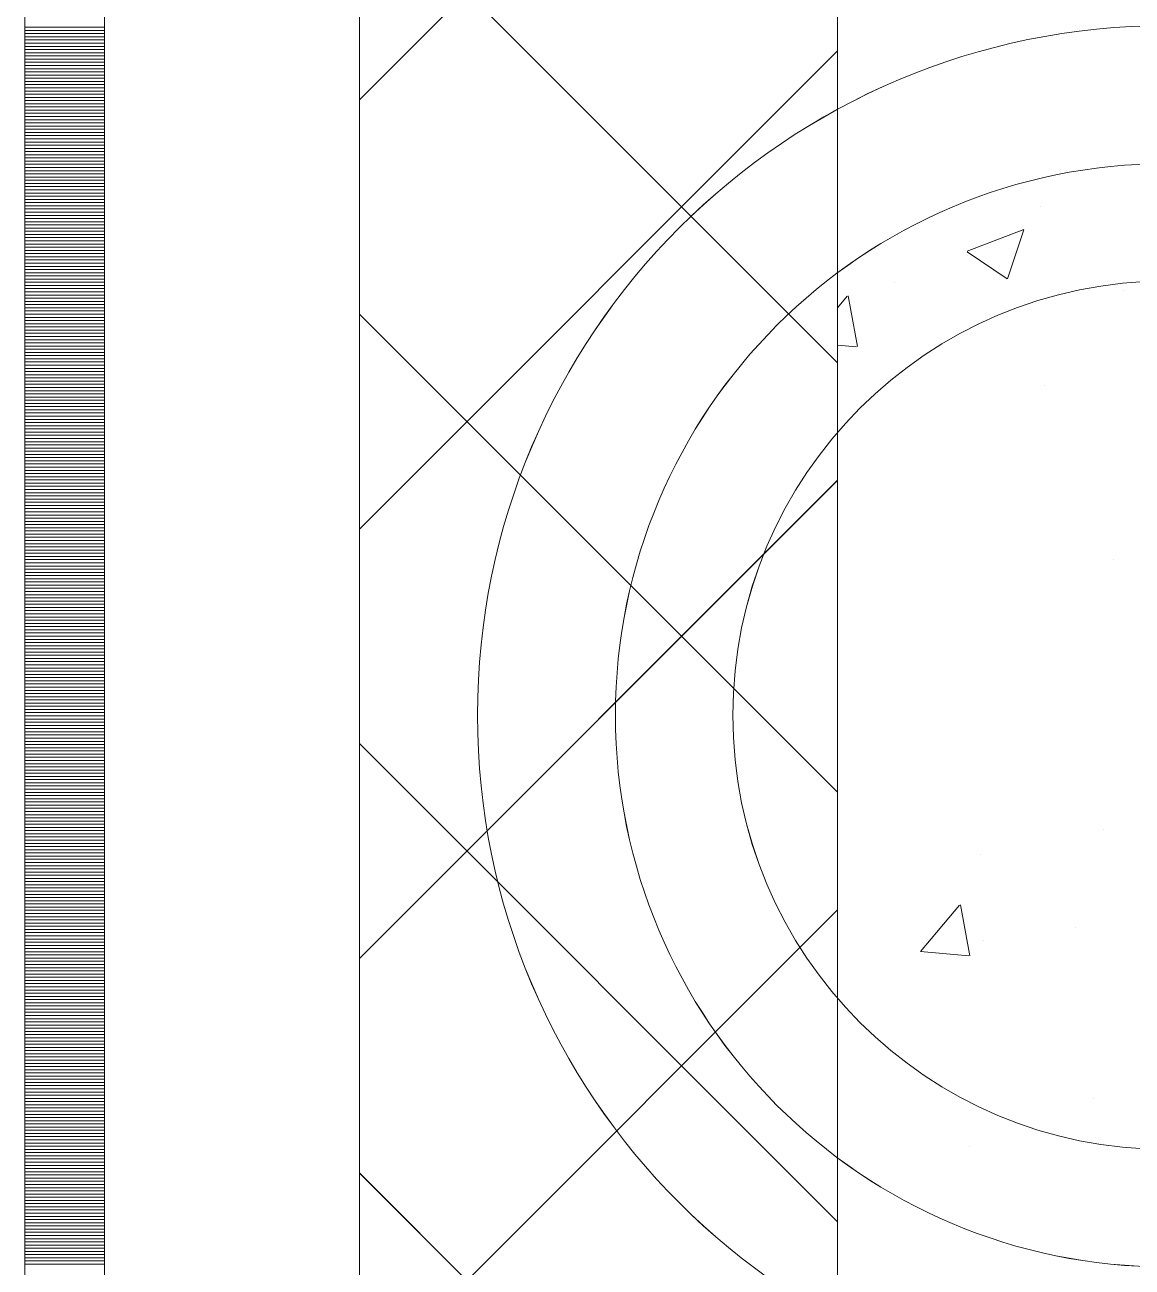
# Model space of a CAD drawing. Header units: millimetres. Extents: x 470010 to 1231400, y -134005 to 421770.
# Drawn here: x 672518.6 to 672866.1, y -18342.4 to -17952.7 of the extents above; entities that cross this region are included whole.
import ezdxf
from ezdxf.enums import TextEntityAlignment as Align

# ---------------------------------------------------------------- set-up
doc = ezdxf.new("R2010")
doc.units = ezdxf.units.MM
doc.linetypes.add('DASHED', pattern=[19.05, 12.7, -6.35])
doc.layers.get('Defpoints').update_dxf_attribs({"color": 140})
doc.layers.add('АР_Делит', color=120, linetype='Continuous', lineweight=0, plot=False)
for name, color, linetype, lineweight in [('АР_Стены ПЕНОблок', 52, 'Continuous', 20), ('АР_Тонкая', 254, 'Continuous', 5), ('АР_Утеплитель', 31, 'Continuous', 0), ('АР_Штриховка', 8, 'Continuous', 0)]:
    doc.layers.add(name, color=color, linetype=linetype, lineweight=lineweight)
doc.layers.add('РД_Оси_100', color=7, linetype='Continuous', lineweight=0, true_color=0x525252)
doc.styles.add('style1', font='ARIALN.TTF')

# ---------------------------------------------------------------- blocks, each defined once
blk = doc.blocks.new('СОШ_2200_АР_ОСИ_М100_28.05.24')
at = {"layer": 'АР_Делит', "color": 251, "linetype": 'DASHED', "true_color": 0x636466}
blk.add_lwpolyline([(-355, 13145), (-355, 100855), (37145, 100855), (37145, 129155), (72745, 129155), (72745, 135155), (114955, 135155), (114955, -355)], dxfattribs=at)
blk = doc.blocks.new('A$C9108343f')
at = {"layer": 'АР_Делит', "color": 18, "true_color": 0x000000}
for radius in [216.34, 173.04, 136.21]:
    blk.add_circle((7158.34, 82196.92), radius, dxfattribs=at)
at = {"layer": 'АР_Стены ПЕНОблок', "color": 18, "linetype": 'Continuous', "lineweight": 20, "true_color": 0x000000}
blk.add_line((7054.96, 97555), (7054.96, 21355), dxfattribs=at)
at = {"layer": 'АР_Тонкая', "color": 18, "linetype": 'Continuous', "lineweight": 5, "true_color": 0x000000}
for p, q in [((6799.96, 97555), (6799.96, 21355)), ((6824.96, 97555), (6824.96, 21355)), ((6824.96, 21355), (6824.96, 97555)), ((6904.96, 21355), (6904.96, 97555))]:
    blk.add_line(p, q, dxfattribs=at)
at = {"layer": 'АР_Утеплитель', "color": 18, "linetype": 'Continuous', "lineweight": 0, "true_color": 0x000000}
for p, q in [((6904.96, 97555), (6904.96, 21355)), ((7054.96, 21355), (7054.96, 97555))]:
    blk.add_line(p, q, dxfattribs=at)
at = {"layer": 'АР_Штриховка', "color": 18, "linetype": 'Continuous', "lineweight": 0, "true_color": 0x000000}
for p, q in [((6904.96, 82390.03), (7054.96, 82540.03)), ((7054.96, 82307.47), (6904.96, 82457.47)), ((6799.96, 82412.75), (6824.96, 82412.75)), ((6799.96, 82411.75), (6824.96, 82411.75)), ((6799.96, 82410.75), (6824.96, 82410.75)), ((6799.96, 82409.75), (6824.96, 82409.75)), ((6799.96, 82408.75), (6824.96, 82408.75)), ((6799.96, 82407.75), (6824.96, 82407.75)), ((6799.96, 82406.75), (6824.96, 82406.75)), ((6799.96, 82405.75), (6824.96, 82405.75)), ((6799.96, 82404.75), (6824.96, 82404.75)), ((6799.96, 82403.75), (6824.96, 82403.75)), ((6904.96, 82255.33), (7054.96, 82405.33)), ((6799.96, 82402.75), (6824.96, 82402.75)), ((6799.96, 82401.75), (6824.96, 82401.75)), ((6799.96, 82400.75), (6824.96, 82400.75)), ((6799.96, 82399.75), (6824.96, 82399.75)), ((6799.96, 82398.75), (6824.96, 82398.75)), ((6799.96, 82397.75), (6824.96, 82397.75)), ((6799.96, 82396.75), (6824.96, 82396.75)), ((6799.96, 82395.75), (6824.96, 82395.75)), ((6799.96, 82394.75), (6824.96, 82394.75)), ((6799.96, 82393.75), (6824.96, 82393.75)), ((6799.96, 82392.75), (6824.96, 82392.75)), ((6799.96, 82391.75), (6824.96, 82391.75)), ((6799.96, 82390.75), (6824.96, 82390.75)), ((6799.96, 82389.75), (6824.96, 82389.75)), ((6799.96, 82388.75), (6824.96, 82388.75)), ((6799.96, 82387.75), (6824.96, 82387.75)), ((7065.16, 82390.77), (7065.16, 82390.77)), ((6799.96, 82386.75), (6824.96, 82386.75)), ((6799.96, 82385.75), (6824.96, 82385.75)), ((6799.96, 82384.75), (6824.96, 82384.75)), ((6799.96, 82383.75), (6824.96, 82383.75)), ((6799.96, 82382.75), (6824.96, 82382.75)), ((6799.96, 82381.75), (6824.96, 82381.75)), ((6799.96, 82380.75), (6824.96, 82380.75)), ((6799.96, 82379.75), (6824.96, 82379.75)), ((6799.96, 82378.75), (6824.96, 82378.75)), ((6799.96, 82377.75), (6824.96, 82377.75)), ((6799.96, 82376.75), (6824.96, 82376.75)), ((6799.96, 82375.75), (6824.96, 82375.75)), ((6799.96, 82374.75), (6824.96, 82374.75)), ((6799.96, 82373.75), (6824.96, 82373.75)), ((6799.96, 82372.75), (6824.96, 82372.75)), ((6799.96, 82371.75), (6824.96, 82371.75)), ((6799.96, 82370.75), (6824.96, 82370.75)), ((6799.96, 82369.75), (6824.96, 82369.75)), ((6799.96, 82368.75), (6824.96, 82368.75)), ((6799.96, 82367.75), (6824.96, 82367.75)), ((6799.96, 82366.75), (6824.96, 82366.75)), ((6799.96, 82365.75), (6824.96, 82365.75)), ((6799.96, 82364.75), (6824.96, 82364.75)), ((6799.96, 82363.75), (6824.96, 82363.75)), ((6799.96, 82362.75), (6824.96, 82362.75)), ((6799.96, 82361.75), (6824.96, 82361.75)), ((6799.96, 82360.75), (6824.96, 82360.75)), ((6799.96, 82359.75), (6824.96, 82359.75)), ((6799.96, 82358.75), (6824.96, 82358.75)), ((6799.96, 82357.75), (6824.96, 82357.75)), ((6799.96, 82356.75), (6824.96, 82356.75)), ((7118.72, 82356.66), (7118.72, 82356.66)), ((6799.96, 82355.75), (6824.96, 82355.75)), ((6799.96, 82354.75), (6824.96, 82354.75)), ((6799.96, 82353.75), (6824.96, 82353.75)), ((6799.96, 82352.75), (6824.96, 82352.75)), ((6799.96, 82351.75), (6824.96, 82351.75)), ((6799.96, 82350.75), (6824.96, 82350.75)), ((6799.96, 82349.75), (6824.96, 82349.75)), ((6799.96, 82348.75), (6824.96, 82348.75)), ((7095.71, 82342.49), (7113.49, 82349.32)), ((7108.29, 82333.81), (7113.44, 82349.16)), ((6799.96, 82347.75), (6824.96, 82347.75)), ((6799.96, 82346.75), (6824.96, 82346.75)), ((6799.96, 82345.75), (6824.96, 82345.75)), ((6799.96, 82344.75), (6824.96, 82344.75)), ((6799.96, 82343.75), (6824.96, 82343.75)), ((6799.96, 82342.75), (6824.96, 82342.75)), ((6799.96, 82341.75), (6824.96, 82341.75)), ((6799.96, 82340.75), (6824.96, 82340.75)), ((7095.64, 82342.34), (7108.27, 82333.81)), ((6799.96, 82339.75), (6824.96, 82339.75)), ((6799.96, 82338.75), (6824.96, 82338.75)), ((6799.96, 82337.75), (6824.96, 82337.75)), ((6799.96, 82336.75), (6824.96, 82336.75)), ((6799.96, 82335.75), (6824.96, 82335.75)), ((6799.96, 82334.75), (6824.96, 82334.75)), ((6799.96, 82333.75), (6824.96, 82333.75)), ((6799.96, 82332.75), (6824.96, 82332.75)), ((6799.96, 82331.75), (6824.96, 82331.75)), ((6799.96, 82330.75), (6824.96, 82330.75)), ((6799.96, 82329.75), (6824.96, 82329.75)), ((7072.93, 82332.62), (7072.93, 82332.62)), ((7144.68, 82330.29), (7144.68, 82330.29)), ((6799.96, 82328.75), (6824.96, 82328.75)), ((6799.96, 82327.75), (6824.96, 82327.75)), ((6799.96, 82326.75), (6824.96, 82326.75)), ((6799.96, 82325.75), (6824.96, 82325.75)), ((7054.96, 82324.75), (7058.05, 82328.44)), ((7061.26, 82312.57), (7058.33, 82328.49)), ((6799.96, 82324.75), (6824.96, 82324.75)), ((6799.96, 82323.75), (6824.96, 82323.75)), ((6799.96, 82322.75), (6824.96, 82322.75)), ((6799.96, 82321.75), (6824.96, 82321.75)), ((7054.96, 82172.76), (6904.96, 82322.76)), ((6799.96, 82320.75), (6824.96, 82320.75)), ((6799.96, 82319.75), (6824.96, 82319.75)), ((6799.96, 82318.75), (6824.96, 82318.75)), ((6799.96, 82317.75), (6824.96, 82317.75)), ((6799.96, 82316.75), (6824.96, 82316.75)), ((6799.96, 82315.75), (6824.96, 82315.75)), ((6799.96, 82314.75), (6824.96, 82314.75)), ((6799.96, 82313.75), (6824.96, 82313.75)), ((6799.96, 82312.75), (6824.96, 82312.75)), ((6799.96, 82311.75), (6824.96, 82311.75)), ((6799.96, 82310.75), (6824.96, 82310.75)), ((6799.96, 82309.75), (6824.96, 82309.75)), ((7054.96, 82313.05), (7060.99, 82312.52)), ((6799.96, 82308.75), (6824.96, 82308.75)), ((6799.96, 82307.75), (6824.96, 82307.75)), ((6799.96, 82306.75), (6824.96, 82306.75)), ((6799.96, 82305.75), (6824.96, 82305.75)), ((6799.96, 82304.75), (6824.96, 82304.75)), ((6799.96, 82303.75), (6824.96, 82303.75)), ((6799.96, 82302.75), (6824.96, 82302.75)), ((6799.96, 82301.75), (6824.96, 82301.75)), ((6799.96, 82300.75), (6824.96, 82300.75)), ((6799.96, 82299.75), (6824.96, 82299.75)), ((6799.96, 82298.75), (6824.96, 82298.75)), ((7119.89, 82300.47), (7119.89, 82300.47)), ((6799.96, 82297.75), (6824.96, 82297.75)), ((6799.96, 82296.75), (6824.96, 82296.75)), ((6799.96, 82295.75), (6824.96, 82295.75)), ((6799.96, 82294.75), (6824.96, 82294.75)), ((6799.96, 82293.75), (6824.96, 82293.75)), ((6799.96, 82292.75), (6824.96, 82292.75)), ((6799.96, 82291.75), (6824.96, 82291.75)), ((6799.96, 82290.75), (6824.96, 82290.75)), ((6799.96, 82289.75), (6824.96, 82289.75)), ((6799.96, 82288.75), (6824.96, 82288.75)), ((6799.96, 82287.75), (6824.96, 82287.75)), ((6799.96, 82286.75), (6824.96, 82286.75)), ((6799.96, 82285.75), (6824.96, 82285.75)), ((6799.96, 82284.75), (6824.96, 82284.75)), ((6799.96, 82283.75), (6824.96, 82283.75)), ((6799.96, 82282.75), (6824.96, 82282.75)), ((6799.96, 82281.75), (6824.96, 82281.75)), ((6799.96, 82280.75), (6824.96, 82280.75)), ((6799.96, 82279.75), (6824.96, 82279.75)), ((6799.96, 82278.75), (6824.96, 82278.75)), ((6799.96, 82277.75), (6824.96, 82277.75)), ((6799.96, 82276.75), (6824.96, 82276.75)), ((6799.96, 82275.75), (6824.96, 82275.75)), ((6799.96, 82274.75), (6824.96, 82274.75)), ((6799.96, 82273.75), (6824.96, 82273.75)), ((6799.96, 82272.75), (6824.96, 82272.75)), ((6799.96, 82271.75), (6824.96, 82271.75)), ((6799.96, 82270.75), (6824.96, 82270.75)), ((6904.96, 82120.63), (7054.96, 82270.63)), ((6799.96, 82269.75), (6824.96, 82269.75)), ((6799.96, 82268.75), (6824.96, 82268.75)), ((6799.96, 82267.75), (6824.96, 82267.75)), ((6799.96, 82266.75), (6824.96, 82266.75)), ((6799.96, 82265.75), (6824.96, 82265.75)), ((6799.96, 82264.75), (6824.96, 82264.75)), ((6799.96, 82263.75), (6824.96, 82263.75)), ((6799.96, 82262.75), (6824.96, 82262.75)), ((6799.96, 82261.75), (6824.96, 82261.75)), ((6799.96, 82260.75), (6824.96, 82260.75)), ((6799.96, 82259.75), (6824.96, 82259.75)), ((6799.96, 82258.75), (6824.96, 82258.75)), ((6799.96, 82257.75), (6824.96, 82257.75)), ((6799.96, 82256.75), (6824.96, 82256.75)), ((6799.96, 82255.75), (6824.96, 82255.75)), ((6799.96, 82254.75), (6824.96, 82254.75)), ((6799.96, 82253.75), (6824.96, 82253.75)), ((6799.96, 82252.75), (6824.96, 82252.75)), ((6799.96, 82251.75), (6824.96, 82251.75)), ((6799.96, 82250.75), (6824.96, 82250.75)), ((6799.96, 82249.75), (6824.96, 82249.75)), ((6799.96, 82248.75), (6824.96, 82248.75)), ((6799.96, 82247.75), (6824.96, 82247.75)), ((6799.96, 82246.75), (6824.96, 82246.75)), ((6799.96, 82245.75), (6824.96, 82245.75)), ((6799.96, 82244.75), (6824.96, 82244.75)), ((6799.96, 82243.75), (6824.96, 82243.75)), ((7141.59, 82245.73), (7141.59, 82245.73)), ((6799.96, 82242.75), (6824.96, 82242.75)), ((6799.96, 82241.75), (6824.96, 82241.75)), ((6799.96, 82240.75), (6824.96, 82240.75)), ((6799.96, 82239.75), (6824.96, 82239.75)), ((6799.96, 82238.75), (6824.96, 82238.75)), ((6799.96, 82237.75), (6824.96, 82237.75)), ((6799.96, 82236.75), (6824.96, 82236.75)), ((6799.96, 82235.75), (6824.96, 82235.75)), ((6799.96, 82234.75), (6824.96, 82234.75)), ((6799.96, 82233.75), (6824.96, 82233.75)), ((6799.96, 82232.75), (6824.96, 82232.75)), ((6799.96, 82231.75), (6824.96, 82231.75)), ((6799.96, 82230.75), (6824.96, 82230.75)), ((6799.96, 82229.75), (6824.96, 82229.75)), ((6799.96, 82228.75), (6824.96, 82228.75)), ((6799.96, 82227.75), (6824.96, 82227.75)), ((6799.96, 82226.75), (6824.96, 82226.75)), ((6799.96, 82225.75), (6824.96, 82225.75)), ((6799.96, 82224.75), (6824.96, 82224.75)), ((6799.96, 82223.75), (6824.96, 82223.75)), ((6799.96, 82222.75), (6824.96, 82222.75)), ((6799.96, 82221.75), (6824.96, 82221.75)), ((6799.96, 82220.75), (6824.96, 82220.75)), ((6799.96, 82219.75), (6824.96, 82219.75)), ((6799.96, 82218.75), (6824.96, 82218.75)), ((6799.96, 82217.75), (6824.96, 82217.75)), ((6799.96, 82216.75), (6824.96, 82216.75)), ((6799.96, 82215.75), (6824.96, 82215.75)), ((6799.96, 82214.75), (6824.96, 82214.75)), ((6799.96, 82213.75), (6824.96, 82213.75)), ((6799.96, 82212.75), (6824.96, 82212.75)), ((6799.96, 82211.75), (6824.96, 82211.75)), ((6799.96, 82210.75), (6824.96, 82210.75)), ((6799.96, 82209.75), (6824.96, 82209.75)), ((6799.96, 82208.75), (6824.96, 82208.75)), ((6799.96, 82207.75), (6824.96, 82207.75)), ((6799.96, 82206.75), (6824.96, 82206.75)), ((6799.96, 82205.75), (6824.96, 82205.75)), ((6799.96, 82204.75), (6824.96, 82204.75)), ((6799.96, 82203.75), (6824.96, 82203.75)), ((6799.96, 82202.75), (6824.96, 82202.75)), ((6799.96, 82201.75), (6824.96, 82201.75)), ((6799.96, 82200.75), (6824.96, 82200.75)), ((6799.96, 82199.75), (6824.96, 82199.75)), ((6799.96, 82198.75), (6824.96, 82198.75)), ((6799.96, 82197.75), (6824.96, 82197.75)), ((6799.96, 82196.75), (6824.96, 82196.75)), ((6799.96, 82195.75), (6824.96, 82195.75)), ((6799.96, 82194.75), (6824.96, 82194.75)), ((6799.96, 82193.75), (6824.96, 82193.75)), ((6799.96, 82192.75), (6824.96, 82192.75)), ((6799.96, 82191.75), (6824.96, 82191.75)), ((6799.96, 82190.75), (6824.96, 82190.75)), ((6799.96, 82189.75), (6824.96, 82189.75)), ((6799.96, 82188.75), (6824.96, 82188.75)), ((6799.96, 82187.75), (6824.96, 82187.75)), ((6799.96, 82186.75), (6824.96, 82186.75)), ((6799.96, 82185.75), (6824.96, 82185.75)), ((7054.96, 82038.06), (6904.96, 82188.06)), ((6799.96, 82184.75), (6824.96, 82184.75)), ((6799.96, 82183.75), (6824.96, 82183.75)), ((6799.96, 82182.75), (6824.96, 82182.75)), ((6799.96, 82181.75), (6824.96, 82181.75)), ((6799.96, 82180.75), (6824.96, 82180.75)), ((6799.96, 82179.75), (6824.96, 82179.75)), ((6799.96, 82178.75), (6824.96, 82178.75)), ((6799.96, 82177.75), (6824.96, 82177.75)), ((6799.96, 82176.75), (6824.96, 82176.75)), ((6799.96, 82175.75), (6824.96, 82175.75)), ((6799.96, 82174.75), (6824.96, 82174.75)), ((6799.96, 82173.75), (6824.96, 82173.75)), ((6799.96, 82172.75), (6824.96, 82172.75)), ((6799.96, 82171.75), (6824.96, 82171.75)), ((6799.96, 82170.75), (6824.96, 82170.75)), ((6799.96, 82169.75), (6824.96, 82169.75)), ((6799.96, 82168.75), (6824.96, 82168.75)), ((6799.96, 82167.75), (6824.96, 82167.75)), ((6799.96, 82166.75), (6824.96, 82166.75)), ((6799.96, 82165.75), (6824.96, 82165.75)), ((6799.96, 82164.75), (6824.96, 82164.75)), ((6799.96, 82163.75), (6824.96, 82163.75)), ((6799.96, 82162.75), (6824.96, 82162.75)), ((6799.96, 82161.75), (6824.96, 82161.75)), ((6799.96, 82160.75), (6824.96, 82160.75)), ((6799.96, 82159.75), (6824.96, 82159.75)), ((6799.96, 82158.75), (6824.96, 82158.75)), ((6799.96, 82157.75), (6824.96, 82157.75)), ((7138.51, 82161.18), (7138.51, 82161.18)), ((6799.96, 82156.75), (6824.96, 82156.75)), ((6799.96, 82155.75), (6824.96, 82155.75)), ((6799.96, 82154.75), (6824.96, 82154.75)), ((6799.96, 82153.75), (6824.96, 82153.75)), ((6799.96, 82152.75), (6824.96, 82152.75)), ((6799.96, 82151.75), (6824.96, 82151.75)), ((6799.96, 82150.75), (6824.96, 82150.75)), ((6799.96, 82149.75), (6824.96, 82149.75)), ((7099.71, 82153.38), (7099.71, 82153.38)), ((6799.96, 82148.75), (6824.96, 82148.75)), ((6799.96, 82147.75), (6824.96, 82147.75)), ((6799.96, 82146.75), (6824.96, 82146.75)), ((6799.96, 82145.75), (6824.96, 82145.75)), ((6799.96, 82144.75), (6824.96, 82144.75)), ((6799.96, 82143.75), (6824.96, 82143.75)), ((6799.96, 82142.75), (6824.96, 82142.75)), ((6799.96, 82141.75), (6824.96, 82141.75)), ((6799.96, 82140.75), (6824.96, 82140.75)), ((6799.96, 82139.75), (6824.96, 82139.75)), ((6799.96, 82138.75), (6824.96, 82138.75)), ((6799.96, 82137.75), (6824.96, 82137.75)), ((6799.96, 82136.75), (6824.96, 82136.75)), ((6799.96, 82135.75), (6824.96, 82135.75)), ((6799.96, 82134.75), (6824.96, 82134.75)), ((6904.96, 81985.92), (7054.96, 82135.92)), ((7081.05, 82122.79), (7093.3, 82137.39)), ((7096.5, 82121.51), (7093.57, 82137.43)), ((6799.96, 82133.75), (6824.96, 82133.75)), ((6799.96, 82132.75), (6824.96, 82132.75)), ((6799.96, 82131.75), (6824.96, 82131.75)), ((6799.96, 82130.75), (6824.96, 82130.75)), ((7129.63, 82130.38), (7129.63, 82130.38)), ((6799.96, 82129.75), (6824.96, 82129.75)), ((6799.96, 82128.75), (6824.96, 82128.75)), ((6799.96, 82127.75), (6824.96, 82127.75)), ((6799.96, 82126.75), (6824.96, 82126.75)), ((6799.96, 82125.75), (6824.96, 82125.75)), ((6799.96, 82124.75), (6824.96, 82124.75)), ((6799.96, 82123.75), (6824.96, 82123.75)), ((6799.96, 82122.75), (6824.96, 82122.75)), ((7081.05, 82122.79), (7096.23, 82121.46)), ((7100.76, 82126.14), (7100.76, 82126.14)), ((6799.96, 82121.75), (6824.96, 82121.75)), ((6799.96, 82120.75), (6824.96, 82120.75)), ((6799.96, 82119.75), (6824.96, 82119.75)), ((6799.96, 82118.75), (6824.96, 82118.75)), ((6799.96, 82117.75), (6824.96, 82117.75)), ((6799.96, 82116.75), (6824.96, 82116.75)), ((6799.96, 82115.75), (6824.96, 82115.75)), ((6799.96, 82114.75), (6824.96, 82114.75)), ((6799.96, 82113.75), (6824.96, 82113.75)), ((6799.96, 82112.75), (6824.96, 82112.75)), ((6799.96, 82111.75), (6824.96, 82111.75)), ((6799.96, 82110.75), (6824.96, 82110.75)), ((6799.96, 82109.75), (6824.96, 82109.75)), ((6799.96, 82108.75), (6824.96, 82108.75)), ((6799.96, 82107.75), (6824.96, 82107.75)), ((6799.96, 82106.75), (6824.96, 82106.75)), ((6799.96, 82105.75), (6824.96, 82105.75)), ((6799.96, 82104.75), (6824.96, 82104.75)), ((6799.96, 82103.75), (6824.96, 82103.75)), ((6799.96, 82102.75), (6824.96, 82102.75)), ((6799.96, 82101.75), (6824.96, 82101.75)), ((6799.96, 82100.75), (6824.96, 82100.75)), ((6799.96, 82099.75), (6824.96, 82099.75)), ((6799.96, 82098.75), (6824.96, 82098.75)), ((6799.96, 82097.75), (6824.96, 82097.75)), ((6799.96, 82096.75), (6824.96, 82096.75)), ((6799.96, 82095.75), (6824.96, 82095.75)), ((6799.96, 82094.75), (6824.96, 82094.75)), ((6799.96, 82093.75), (6824.96, 82093.75)), ((6799.96, 82092.75), (6824.96, 82092.75)), ((6799.96, 82091.75), (6824.96, 82091.75)), ((6799.96, 82090.75), (6824.96, 82090.75)), ((6799.96, 82089.75), (6824.96, 82089.75)), ((6799.96, 82088.75), (6824.96, 82088.75)), ((6799.96, 82087.75), (6824.96, 82087.75)), ((6799.96, 82086.75), (6824.96, 82086.75)), ((6799.96, 82085.75), (6824.96, 82085.75)), ((6799.96, 82084.75), (6824.96, 82084.75)), ((6799.96, 82083.75), (6824.96, 82083.75)), ((6799.96, 82082.75), (6824.96, 82082.75)), ((6799.96, 82081.75), (6824.96, 82081.75)), ((6799.96, 82080.75), (6824.96, 82080.75)), ((6799.96, 82079.75), (6824.96, 82079.75)), ((6799.96, 82078.75), (6824.96, 82078.75)), ((6799.96, 82077.75), (6824.96, 82077.75)), ((6799.96, 82076.75), (6824.96, 82076.75)), ((6799.96, 82075.75), (6824.96, 82075.75)), ((7135.42, 82076.62), (7135.42, 82076.62)), ((6799.96, 82074.75), (6824.96, 82074.75)), ((6799.96, 82073.75), (6824.96, 82073.75)), ((6799.96, 82072.75), (6824.96, 82072.75)), ((6799.96, 82071.75), (6824.96, 82071.75)), ((6799.96, 82070.75), (6824.96, 82070.75)), ((6799.96, 82069.75), (6824.96, 82069.75)), ((6799.96, 82068.75), (6824.96, 82068.75)), ((6799.96, 82067.75), (6824.96, 82067.75)), ((6799.96, 82066.75), (6824.96, 82066.75)), ((6799.96, 82065.75), (6824.96, 82065.75)), ((6799.96, 82064.75), (6824.96, 82064.75)), ((6799.96, 82063.75), (6824.96, 82063.75)), ((6799.96, 82062.75), (6824.96, 82062.75)), ((6799.96, 82061.75), (6824.96, 82061.75)), ((6799.96, 82060.75), (6824.96, 82060.75)), ((7096.48, 82061.57), (7096.48, 82061.57)), ((6799.96, 82059.75), (6824.96, 82059.75)), ((6799.96, 82058.75), (6824.96, 82058.75)), ((6799.96, 82057.75), (6824.96, 82057.75)), ((6799.96, 82056.75), (6824.96, 82056.75)), ((6799.96, 82055.75), (6824.96, 82055.75)), ((6799.96, 82054.75), (6824.96, 82054.75)), ((6799.96, 82053.75), (6824.96, 82053.75)), ((6799.96, 82052.75), (6824.96, 82052.75)), ((7054.96, 81903.35), (6904.96, 82053.35)), ((6799.96, 82051.75), (6824.96, 82051.75)), ((6799.96, 82050.75), (6824.96, 82050.75)), ((6799.96, 82049.75), (6824.96, 82049.75)), ((6799.96, 82048.75), (6824.96, 82048.75)), ((6799.96, 82047.75), (6824.96, 82047.75)), ((6799.96, 82046.75), (6824.96, 82046.75)), ((6799.96, 82045.75), (6824.96, 82045.75)), ((6799.96, 82044.75), (6824.96, 82044.75)), ((6799.96, 82043.75), (6824.96, 82043.75)), ((6799.96, 82042.75), (6824.96, 82042.75)), ((6799.96, 82041.75), (6824.96, 82041.75)), ((6799.96, 82040.75), (6824.96, 82040.75)), ((6799.96, 82039.75), (6824.96, 82039.75)), ((6799.96, 82038.75), (6824.96, 82038.75)), ((6799.96, 82037.75), (6824.96, 82037.75)), ((6799.96, 82036.75), (6824.96, 82036.75)), ((6799.96, 82035.75), (6824.96, 82035.75)), ((6799.96, 82034.75), (6824.96, 82034.75)), ((6799.96, 82033.75), (6824.96, 82033.75)), ((6799.96, 82032.75), (6824.96, 82032.75)), ((6799.96, 82031.75), (6824.96, 82031.75)), ((6799.96, 82030.75), (6824.96, 82030.75)), ((6799.96, 82029.75), (6824.96, 82029.75)), ((6799.96, 82028.75), (6824.96, 82028.75)), ((6799.96, 82027.75), (6824.96, 82027.75)), ((6799.96, 82026.75), (6824.96, 82026.75)), ((6799.96, 82025.75), (6824.96, 82025.75)), ((6799.96, 82024.75), (6824.96, 82024.75))]:
    blk.add_line(p, q, dxfattribs=at)
at = {"layer": 'РД_Оси_100'}
blk.add_blockref('СОШ_2200_АР_ОСИ_М100_28.05.24', (7154.96, 6755), dxfattribs=at)
at = {"layer": 'Defpoints', "color": 18, "true_color": 0x000000, "style": 'style1'}
for p in [(143949.34, 316089.12), (143974.98, 281639.5), (143890.4, 273244.71), (143839.99, 264276.81), (143967.75, 254892.38), (12251.96, 104178.14), (12382.58, 96023.14)]:
    blk.add_attdef('АР-ПОМЕЩЕНИЕ:НАИМЕНОВАНИЕ', text='', height=100, dxfattribs=at).set_placement(p, align=Align.MIDDLE)
at = {"layer": 'Defpoints', "color": 18, "true_color": 0x000000, "style": 'style1', "flags": 8}
for p in [(143951.3, 279099.09), (143848.34, 269251.11), (143875.33, 260094.25), (144049.74, 250824.7), (163419.28, 238153.36), (155897.46, 237965.97), (183037.2, 237965.97), (143342.94, 237876.19)]:
    blk.add_attdef('АР-ПОМЕЩЕНИЕ:НАИМЕНОВАНИЕ', text='', height=100, dxfattribs=at).set_placement(p, align=Align.MIDDLE)

msp = doc.modelspace()

# ---------------------------------------------------------------- linework, layer by layer
at = {"layer": 'АР_Делит', "color": 18, "true_color": 0x000000}
for radius in [216.336, 173.036, 136.212]:
    msp.add_circle((672876.957, -18169.322), radius, dxfattribs=at)
at = {"layer": 'АР_Стены ПЕНОблок', "color": 18, "linetype": 'Continuous', "lineweight": 20, "true_color": 0x000000}
msp.add_line((672773.57, -2811.242), (672773.57, -79011.242), dxfattribs=at)
at = {"layer": 'АР_Тонкая', "color": 18, "linetype": 'Continuous', "lineweight": 5, "true_color": 0x000000}
for p, q in [((672518.57, -2811.242), (672518.57, -79011.242)), ((672543.57, -2811.242), (672543.57, -79011.242)), ((672543.57, -79011.242), (672543.57, -2811.242)), ((672623.57, -79011.242), (672623.57, -2811.242))]:
    msp.add_line(p, q, dxfattribs=at)
at = {"layer": 'АР_Утеплитель', "color": 18, "linetype": 'Continuous', "lineweight": 0, "true_color": 0x000000}
for p, q in [((672623.57, -2811.242), (672623.57, -79011.242)), ((672773.57, -79011.242), (672773.57, -2811.242))]:
    msp.add_line(p, q, dxfattribs=at)
at = {"layer": 'АР_Штриховка', "color": 18, "linetype": 'Continuous', "lineweight": 0, "true_color": 0x000000}
for p, q in [((672623.57, -17976.209), (672773.57, -17826.209)), ((672773.57, -18058.776), (672623.57, -17908.776)), ((672518.57, -17953.492), (672543.57, -17953.492)), ((672518.57, -17954.492), (672543.57, -17954.492)), ((672518.57, -17955.492), (672543.57, -17955.492)), ((672518.57, -17956.492), (672543.57, -17956.492)), ((672518.57, -17957.492), (672543.57, -17957.492)), ((672518.57, -17958.492), (672543.57, -17958.492)), ((672518.57, -17959.492), (672543.57, -17959.492)), ((672518.57, -17960.492), (672543.57, -17960.492)), ((672518.57, -17961.492), (672543.57, -17961.492)), ((672518.57, -17962.492), (672543.57, -17962.492)), ((672518.57, -17963.492), (672543.57, -17963.492)), ((672518.57, -17964.492), (672543.57, -17964.492)), ((672623.57, -18110.913), (672773.57, -17960.913)), ((672518.57, -17965.492), (672543.57, -17965.492)), ((672518.57, -17966.492), (672543.57, -17966.492)), ((672518.57, -17967.492), (672543.57, -17967.492)), ((672518.57, -17968.492), (672543.57, -17968.492)), ((672518.57, -17969.492), (672543.57, -17969.492)), ((672518.57, -17970.492), (672543.57, -17970.492)), ((672518.57, -17971.492), (672543.57, -17971.492)), ((672518.57, -17972.492), (672543.57, -17972.492)), ((672518.57, -17973.492), (672543.57, -17973.492)), ((672518.57, -17974.492), (672543.57, -17974.492)), ((672518.57, -17975.492), (672543.57, -17975.492)), ((672518.57, -17976.492), (672543.57, -17976.492)), ((672518.57, -17977.492), (672543.57, -17977.492)), ((672518.57, -17978.492), (672543.57, -17978.492)), ((672518.57, -17979.492), (672543.57, -17979.492)), ((672518.57, -17980.492), (672543.57, -17980.492)), ((672518.57, -17981.492), (672543.57, -17981.492)), ((672518.57, -17982.492), (672543.57, -17982.492)), ((672518.57, -17983.492), (672543.57, -17983.492)), ((672518.57, -17984.492), (672543.57, -17984.492)), ((672518.57, -17985.492), (672543.57, -17985.492)), ((672518.57, -17986.492), (672543.57, -17986.492)), ((672518.57, -17987.492), (672543.57, -17987.492)), ((672518.57, -17988.492), (672543.57, -17988.492)), ((672518.57, -17989.492), (672543.57, -17989.492)), ((672518.57, -17990.492), (672543.57, -17990.492)), ((672518.57, -17991.492), (672543.57, -17991.492)), ((672518.57, -17992.492), (672543.57, -17992.492)), ((672518.57, -17993.492), (672543.57, -17993.492)), ((672518.57, -17994.492), (672543.57, -17994.492)), ((672518.57, -17995.492), (672543.57, -17995.492)), ((672518.57, -17996.492), (672543.57, -17996.492)), ((672518.57, -17997.492), (672543.57, -17997.492)), ((672518.57, -17998.492), (672543.57, -17998.492)), ((672518.57, -17999.492), (672543.57, -17999.492)), ((672518.57, -18000.492), (672543.57, -18000.492)), ((672518.57, -18001.492), (672543.57, -18001.492)), ((672518.57, -18002.492), (672543.57, -18002.492)), ((672518.57, -18003.492), (672543.57, -18003.492)), ((672518.57, -18004.492), (672543.57, -18004.492)), ((672518.57, -18005.492), (672543.57, -18005.492)), ((672518.57, -18006.492), (672543.57, -18006.492)), ((672518.57, -18007.492), (672543.57, -18007.492)), ((672518.57, -18008.492), (672543.57, -18008.492)), ((672518.57, -18009.492), (672543.57, -18009.492)), ((672518.57, -18010.492), (672543.57, -18010.492)), ((672518.57, -18011.492), (672543.57, -18011.492)), ((672518.57, -18012.492), (672543.57, -18012.492)), ((672518.57, -18013.492), (672543.57, -18013.492)), ((672518.57, -18014.492), (672543.57, -18014.492)), ((672518.57, -18015.492), (672543.57, -18015.492)), ((672518.57, -18016.492), (672543.57, -18016.492)), ((672518.57, -18017.492), (672543.57, -18017.492)), ((672518.57, -18018.492), (672543.57, -18018.492)), ((672814.322, -18023.749), (672832.107, -18016.922)), ((672826.901, -18032.434), (672832.051, -18017.085)), ((672518.57, -18019.492), (672543.57, -18019.492)), ((672518.57, -18020.492), (672543.57, -18020.492)), ((672518.57, -18021.492), (672543.57, -18021.492)), ((672518.57, -18022.492), (672543.57, -18022.492)), ((672518.57, -18023.492), (672543.57, -18023.492)), ((672518.57, -18024.492), (672543.57, -18024.492)), ((672518.57, -18025.492), (672543.57, -18025.492)), ((672518.57, -18026.492), (672543.57, -18026.492)), ((672814.251, -18023.907), (672826.885, -18032.429)), ((672518.57, -18027.492), (672543.57, -18027.492)), ((672518.57, -18028.492), (672543.57, -18028.492)), ((672518.57, -18029.492), (672543.57, -18029.492)), ((672518.57, -18030.492), (672543.57, -18030.492)), ((672518.57, -18031.492), (672543.57, -18031.492)), ((672518.57, -18032.492), (672543.57, -18032.492)), ((672518.57, -18033.492), (672543.57, -18033.492)), ((672518.57, -18034.492), (672543.57, -18034.492)), ((672518.57, -18035.492), (672543.57, -18035.492)), ((672518.57, -18036.492), (672543.57, -18036.492)), ((672518.57, -18037.492), (672543.57, -18037.492)), ((672518.57, -18038.492), (672543.57, -18038.492)), ((672773.57, -18041.489), (672776.666, -18037.799)), ((672779.874, -18053.675), (672776.937, -18037.753)), ((672518.57, -18039.492), (672543.57, -18039.492)), ((672518.57, -18040.492), (672543.57, -18040.492)), ((672518.57, -18041.492), (672543.57, -18041.492)), ((672518.57, -18042.492), (672543.57, -18042.492)), ((672518.57, -18043.492), (672543.57, -18043.492)), ((672518.57, -18044.492), (672543.57, -18044.492)), ((672518.57, -18045.492), (672543.57, -18045.492)), ((672773.57, -18193.48), (672623.57, -18043.48)), ((672518.57, -18046.492), (672543.57, -18046.492)), ((672518.57, -18047.492), (672543.57, -18047.492)), ((672518.57, -18048.492), (672543.57, -18048.492)), ((672518.57, -18049.492), (672543.57, -18049.492)), ((672518.57, -18050.492), (672543.57, -18050.492)), ((672518.57, -18051.492), (672543.57, -18051.492)), ((672518.57, -18052.492), (672543.57, -18052.492)), ((672518.57, -18053.492), (672543.57, -18053.492)), ((672773.57, -18053.197), (672779.602, -18053.725)), ((672518.57, -18054.492), (672543.57, -18054.492)), ((672518.57, -18055.492), (672543.57, -18055.492)), ((672518.57, -18056.492), (672543.57, -18056.492)), ((672518.57, -18057.492), (672543.57, -18057.492)), ((672518.57, -18058.492), (672543.57, -18058.492)), ((672518.57, -18059.492), (672543.57, -18059.492)), ((672518.57, -18060.492), (672543.57, -18060.492)), ((672518.57, -18061.492), (672543.57, -18061.492)), ((672518.57, -18062.492), (672543.57, -18062.492)), ((672518.57, -18063.492), (672543.57, -18063.492)), ((672518.57, -18064.492), (672543.57, -18064.492)), ((672518.57, -18065.492), (672543.57, -18065.492)), ((672518.57, -18066.492), (672543.57, -18066.492)), ((672518.57, -18067.492), (672543.57, -18067.492)), ((672518.57, -18068.492), (672543.57, -18068.492)), ((672518.57, -18069.492), (672543.57, -18069.492)), ((672518.57, -18070.492), (672543.57, -18070.492)), ((672518.57, -18071.492), (672543.57, -18071.492)), ((672518.57, -18072.492), (672543.57, -18072.492)), ((672518.57, -18073.492), (672543.57, -18073.492)), ((672518.57, -18074.492), (672543.57, -18074.492)), ((672518.57, -18075.492), (672543.57, -18075.492)), ((672518.57, -18076.492), (672543.57, -18076.492)), ((672518.57, -18077.492), (672543.57, -18077.492)), ((672518.57, -18078.492), (672543.57, -18078.492)), ((672518.57, -18079.492), (672543.57, -18079.492)), ((672518.57, -18080.492), (672543.57, -18080.492)), ((672518.57, -18081.492), (672543.57, -18081.492)), ((672518.57, -18082.492), (672543.57, -18082.492)), ((672518.57, -18083.492), (672543.57, -18083.492)), ((672518.57, -18084.492), (672543.57, -18084.492)), ((672518.57, -18085.492), (672543.57, -18085.492)), ((672518.57, -18086.492), (672543.57, -18086.492)), ((672518.57, -18087.492), (672543.57, -18087.492)), ((672518.57, -18088.492), (672543.57, -18088.492)), ((672518.57, -18089.492), (672543.57, -18089.492)), ((672518.57, -18090.492), (672543.57, -18090.492)), ((672518.57, -18091.492), (672543.57, -18091.492)), ((672518.57, -18092.492), (672543.57, -18092.492)), ((672518.57, -18093.492), (672543.57, -18093.492)), ((672518.57, -18094.492), (672543.57, -18094.492)), ((672518.57, -18095.492), (672543.57, -18095.492)), ((672518.57, -18096.492), (672543.57, -18096.492)), ((672623.57, -18245.617), (672773.57, -18095.617)), ((672518.57, -18097.492), (672543.57, -18097.492)), ((672518.57, -18098.492), (672543.57, -18098.492)), ((672518.57, -18099.492), (672543.57, -18099.492)), ((672518.57, -18100.492), (672543.57, -18100.492)), ((672518.57, -18101.492), (672543.57, -18101.492)), ((672518.57, -18102.492), (672543.57, -18102.492)), ((672518.57, -18103.492), (672543.57, -18103.492)), ((672518.57, -18104.492), (672543.57, -18104.492)), ((672518.57, -18105.492), (672543.57, -18105.492)), ((672518.57, -18106.492), (672543.57, -18106.492)), ((672518.57, -18107.492), (672543.57, -18107.492)), ((672518.57, -18108.492), (672543.57, -18108.492)), ((672518.57, -18109.492), (672543.57, -18109.492)), ((672518.57, -18110.492), (672543.57, -18110.492)), ((672518.57, -18111.492), (672543.57, -18111.492)), ((672518.57, -18112.492), (672543.57, -18112.492)), ((672518.57, -18113.492), (672543.57, -18113.492)), ((672518.57, -18114.492), (672543.57, -18114.492)), ((672518.57, -18115.492), (672543.57, -18115.492)), ((672518.57, -18116.492), (672543.57, -18116.492)), ((672518.57, -18117.492), (672543.57, -18117.492)), ((672518.57, -18118.492), (672543.57, -18118.492)), ((672518.57, -18119.492), (672543.57, -18119.492)), ((672518.57, -18120.492), (672543.57, -18120.492)), ((672518.57, -18121.492), (672543.57, -18121.492)), ((672518.57, -18122.492), (672543.57, -18122.492)), ((672518.57, -18123.492), (672543.57, -18123.492)), ((672518.57, -18124.492), (672543.57, -18124.492)), ((672518.57, -18125.492), (672543.57, -18125.492)), ((672518.57, -18126.492), (672543.57, -18126.492)), ((672518.57, -18127.492), (672543.57, -18127.492)), ((672518.57, -18128.492), (672543.57, -18128.492)), ((672518.57, -18129.492), (672543.57, -18129.492)), ((672518.57, -18130.492), (672543.57, -18130.492)), ((672518.57, -18131.492), (672543.57, -18131.492)), ((672518.57, -18132.492), (672543.57, -18132.492)), ((672518.57, -18133.492), (672543.57, -18133.492)), ((672518.57, -18134.492), (672543.57, -18134.492)), ((672518.57, -18135.492), (672543.57, -18135.492)), ((672518.57, -18136.492), (672543.57, -18136.492)), ((672518.57, -18137.492), (672543.57, -18137.492)), ((672518.57, -18138.492), (672543.57, -18138.492)), ((672518.57, -18139.492), (672543.57, -18139.492)), ((672518.57, -18140.492), (672543.57, -18140.492)), ((672518.57, -18141.492), (672543.57, -18141.492)), ((672518.57, -18142.492), (672543.57, -18142.492)), ((672518.57, -18143.492), (672543.57, -18143.492)), ((672518.57, -18144.492), (672543.57, -18144.492)), ((672518.57, -18145.492), (672543.57, -18145.492)), ((672518.57, -18146.492), (672543.57, -18146.492)), ((672518.57, -18147.492), (672543.57, -18147.492)), ((672518.57, -18148.492), (672543.57, -18148.492)), ((672518.57, -18149.492), (672543.57, -18149.492)), ((672518.57, -18150.492), (672543.57, -18150.492)), ((672518.57, -18151.492), (672543.57, -18151.492)), ((672518.57, -18152.492), (672543.57, -18152.492)), ((672518.57, -18153.492), (672543.57, -18153.492)), ((672518.57, -18154.492), (672543.57, -18154.492)), ((672518.57, -18155.492), (672543.57, -18155.492)), ((672518.57, -18156.492), (672543.57, -18156.492)), ((672518.57, -18157.492), (672543.57, -18157.492)), ((672518.57, -18158.492), (672543.57, -18158.492)), ((672518.57, -18159.492), (672543.57, -18159.492)), ((672518.57, -18160.492), (672543.57, -18160.492)), ((672518.57, -18161.492), (672543.57, -18161.492)), ((672518.57, -18162.492), (672543.57, -18162.492)), ((672518.57, -18163.492), (672543.57, -18163.492)), ((672518.57, -18164.492), (672543.57, -18164.492)), ((672518.57, -18165.492), (672543.57, -18165.492)), ((672518.57, -18166.492), (672543.57, -18166.492)), ((672518.57, -18167.492), (672543.57, -18167.492)), ((672518.57, -18168.492), (672543.57, -18168.492)), ((672518.57, -18169.492), (672543.57, -18169.492)), ((672518.57, -18170.492), (672543.57, -18170.492)), ((672518.57, -18171.492), (672543.57, -18171.492)), ((672518.57, -18172.492), (672543.57, -18172.492)), ((672518.57, -18173.492), (672543.57, -18173.492)), ((672518.57, -18174.492), (672543.57, -18174.492)), ((672518.57, -18175.492), (672543.57, -18175.492)), ((672518.57, -18176.492), (672543.57, -18176.492)), ((672518.57, -18177.492), (672543.57, -18177.492)), ((672518.57, -18178.492), (672543.57, -18178.492)), ((672773.57, -18328.184), (672623.57, -18178.184)), ((672518.57, -18179.492), (672543.57, -18179.492)), ((672518.57, -18180.492), (672543.57, -18180.492)), ((672518.57, -18181.492), (672543.57, -18181.492)), ((672518.57, -18182.492), (672543.57, -18182.492)), ((672518.57, -18183.492), (672543.57, -18183.492)), ((672518.57, -18184.492), (672543.57, -18184.492)), ((672518.57, -18185.492), (672543.57, -18185.492)), ((672518.57, -18186.492), (672543.57, -18186.492)), ((672518.57, -18187.492), (672543.57, -18187.492)), ((672518.57, -18188.492), (672543.57, -18188.492)), ((672518.57, -18189.492), (672543.57, -18189.492)), ((672518.57, -18190.492), (672543.57, -18190.492)), ((672518.57, -18191.492), (672543.57, -18191.492)), ((672518.57, -18192.492), (672543.57, -18192.492)), ((672518.57, -18193.492), (672543.57, -18193.492)), ((672518.57, -18194.492), (672543.57, -18194.492)), ((672518.57, -18195.492), (672543.57, -18195.492)), ((672518.57, -18196.492), (672543.57, -18196.492)), ((672518.57, -18197.492), (672543.57, -18197.492)), ((672518.57, -18198.492), (672543.57, -18198.492)), ((672518.57, -18199.492), (672543.57, -18199.492)), ((672518.57, -18200.492), (672543.57, -18200.492)), ((672518.57, -18201.492), (672543.57, -18201.492)), ((672518.57, -18202.492), (672543.57, -18202.492)), ((672518.57, -18203.492), (672543.57, -18203.492)), ((672518.57, -18204.492), (672543.57, -18204.492)), ((672518.57, -18205.492), (672543.57, -18205.492)), ((672518.57, -18206.492), (672543.57, -18206.492)), ((672518.57, -18207.492), (672543.57, -18207.492)), ((672518.57, -18208.492), (672543.57, -18208.492)), ((672518.57, -18209.492), (672543.57, -18209.492)), ((672518.57, -18210.492), (672543.57, -18210.492)), ((672518.57, -18211.492), (672543.57, -18211.492)), ((672518.57, -18212.492), (672543.57, -18212.492)), ((672518.57, -18213.492), (672543.57, -18213.492)), ((672518.57, -18214.492), (672543.57, -18214.492)), ((672518.57, -18215.492), (672543.57, -18215.492)), ((672518.57, -18216.492), (672543.57, -18216.492)), ((672518.57, -18217.492), (672543.57, -18217.492)), ((672518.57, -18218.492), (672543.57, -18218.492)), ((672518.57, -18219.492), (672543.57, -18219.492)), ((672518.57, -18220.492), (672543.57, -18220.492)), ((672518.57, -18221.492), (672543.57, -18221.492)), ((672518.57, -18222.492), (672543.57, -18222.492)), ((672518.57, -18223.492), (672543.57, -18223.492)), ((672518.57, -18224.492), (672543.57, -18224.492)), ((672518.57, -18225.492), (672543.57, -18225.492)), ((672518.57, -18226.492), (672543.57, -18226.492)), ((672518.57, -18227.492), (672543.57, -18227.492)), ((672518.57, -18228.492), (672543.57, -18228.492)), ((672518.57, -18229.492), (672543.57, -18229.492)), ((672799.664, -18243.449), (672811.909, -18228.856)), ((672815.117, -18244.732), (672812.18, -18228.81)), ((672518.57, -18230.492), (672543.57, -18230.492)), ((672518.57, -18231.492), (672543.57, -18231.492)), ((672518.57, -18232.492), (672543.57, -18232.492)), ((672623.57, -18380.321), (672773.57, -18230.321)), ((672518.57, -18233.492), (672543.57, -18233.492)), ((672518.57, -18234.492), (672543.57, -18234.492)), ((672518.57, -18235.492), (672543.57, -18235.492)), ((672518.57, -18236.492), (672543.57, -18236.492)), ((672518.57, -18237.492), (672543.57, -18237.492)), ((672518.57, -18238.492), (672543.57, -18238.492)), ((672518.57, -18239.492), (672543.57, -18239.492)), ((672518.57, -18240.492), (672543.57, -18240.492)), ((672518.57, -18241.492), (672543.57, -18241.492)), ((672518.57, -18242.492), (672543.57, -18242.492)), ((672518.57, -18243.492), (672543.57, -18243.492)), ((672518.57, -18244.492), (672543.57, -18244.492)), ((672799.664, -18243.453), (672814.846, -18244.782)), ((672518.57, -18245.492), (672543.57, -18245.492)), ((672518.57, -18246.492), (672543.57, -18246.492)), ((672518.57, -18247.492), (672543.57, -18247.492)), ((672518.57, -18248.492), (672543.57, -18248.492)), ((672518.57, -18249.492), (672543.57, -18249.492)), ((672518.57, -18250.492), (672543.57, -18250.492)), ((672518.57, -18251.492), (672543.57, -18251.492)), ((672518.57, -18252.492), (672543.57, -18252.492)), ((672518.57, -18253.492), (672543.57, -18253.492)), ((672518.57, -18254.492), (672543.57, -18254.492)), ((672518.57, -18255.492), (672543.57, -18255.492)), ((672518.57, -18256.492), (672543.57, -18256.492)), ((672518.57, -18257.492), (672543.57, -18257.492)), ((672518.57, -18258.492), (672543.57, -18258.492)), ((672518.57, -18259.492), (672543.57, -18259.492)), ((672518.57, -18260.492), (672543.57, -18260.492)), ((672518.57, -18261.492), (672543.57, -18261.492)), ((672518.57, -18262.492), (672543.57, -18262.492)), ((672518.57, -18263.492), (672543.57, -18263.492)), ((672518.57, -18264.492), (672543.57, -18264.492)), ((672518.57, -18265.492), (672543.57, -18265.492)), ((672518.57, -18266.492), (672543.57, -18266.492)), ((672518.57, -18267.492), (672543.57, -18267.492)), ((672518.57, -18268.492), (672543.57, -18268.492)), ((672518.57, -18269.492), (672543.57, -18269.492)), ((672518.57, -18270.492), (672543.57, -18270.492)), ((672518.57, -18271.492), (672543.57, -18271.492)), ((672518.57, -18272.492), (672543.57, -18272.492)), ((672518.57, -18273.492), (672543.57, -18273.492)), ((672518.57, -18274.492), (672543.57, -18274.492)), ((672518.57, -18275.492), (672543.57, -18275.492)), ((672518.57, -18276.492), (672543.57, -18276.492)), ((672518.57, -18277.492), (672543.57, -18277.492)), ((672518.57, -18278.492), (672543.57, -18278.492)), ((672518.57, -18279.492), (672543.57, -18279.492)), ((672518.57, -18280.492), (672543.57, -18280.492)), ((672518.57, -18281.492), (672543.57, -18281.492)), ((672518.57, -18282.492), (672543.57, -18282.492)), ((672518.57, -18283.492), (672543.57, -18283.492)), ((672518.57, -18284.492), (672543.57, -18284.492)), ((672518.57, -18285.492), (672543.57, -18285.492)), ((672518.57, -18286.492), (672543.57, -18286.492)), ((672518.57, -18287.492), (672543.57, -18287.492)), ((672518.57, -18288.492), (672543.57, -18288.492)), ((672518.57, -18289.492), (672543.57, -18289.492)), ((672518.57, -18290.492), (672543.57, -18290.492)), ((672518.57, -18291.492), (672543.57, -18291.492)), ((672518.57, -18292.492), (672543.57, -18292.492)), ((672518.57, -18293.492), (672543.57, -18293.492)), ((672518.57, -18294.492), (672543.57, -18294.492)), ((672518.57, -18295.492), (672543.57, -18295.492)), ((672518.57, -18296.492), (672543.57, -18296.492)), ((672518.57, -18297.492), (672543.57, -18297.492)), ((672518.57, -18298.492), (672543.57, -18298.492)), ((672518.57, -18299.492), (672543.57, -18299.492)), ((672518.57, -18300.492), (672543.57, -18300.492)), ((672518.57, -18301.492), (672543.57, -18301.492)), ((672518.57, -18302.492), (672543.57, -18302.492)), ((672518.57, -18303.492), (672543.57, -18303.492)), ((672518.57, -18304.492), (672543.57, -18304.492)), ((672518.57, -18305.492), (672543.57, -18305.492)), ((672518.57, -18306.492), (672543.57, -18306.492)), ((672518.57, -18307.492), (672543.57, -18307.492)), ((672518.57, -18308.492), (672543.57, -18308.492)), ((672518.57, -18309.492), (672543.57, -18309.492)), ((672518.57, -18310.492), (672543.57, -18310.492)), ((672518.57, -18311.492), (672543.57, -18311.492)), ((672518.57, -18312.492), (672543.57, -18312.492)), ((672518.57, -18313.492), (672543.57, -18313.492)), ((672518.57, -18314.492), (672543.57, -18314.492)), ((672773.57, -18462.887), (672623.57, -18312.887)), ((672518.57, -18315.492), (672543.57, -18315.492)), ((672518.57, -18316.492), (672543.57, -18316.492)), ((672518.57, -18317.492), (672543.57, -18317.492)), ((672518.57, -18318.492), (672543.57, -18318.492)), ((672518.57, -18319.492), (672543.57, -18319.492)), ((672518.57, -18320.492), (672543.57, -18320.492)), ((672518.57, -18321.492), (672543.57, -18321.492)), ((672518.57, -18322.492), (672543.57, -18322.492)), ((672518.57, -18323.492), (672543.57, -18323.492)), ((672518.57, -18324.492), (672543.57, -18324.492)), ((672518.57, -18325.492), (672543.57, -18325.492)), ((672518.57, -18326.492), (672543.57, -18326.492)), ((672518.57, -18327.492), (672543.57, -18327.492)), ((672518.57, -18328.492), (672543.57, -18328.492)), ((672518.57, -18329.492), (672543.57, -18329.492)), ((672518.57, -18330.492), (672543.57, -18330.492)), ((672518.57, -18331.492), (672543.57, -18331.492)), ((672518.57, -18332.492), (672543.57, -18332.492)), ((672518.57, -18333.492), (672543.57, -18333.492)), ((672518.57, -18334.492), (672543.57, -18334.492)), ((672518.57, -18335.492), (672543.57, -18335.492)), ((672518.57, -18336.492), (672543.57, -18336.492)), ((672518.57, -18337.492), (672543.57, -18337.492)), ((672518.57, -18338.492), (672543.57, -18338.492)), ((672518.57, -18339.492), (672543.57, -18339.492)), ((672518.57, -18340.492), (672543.57, -18340.492)), ((672518.57, -18341.492), (672543.57, -18341.492))]:
    msp.add_line(p, q, dxfattribs=at)

# ---------------------------------------------------------------- block references
msp.add_blockref('A$C9108343f', (665718.612, -100366.242))
at = {"layer": 'РД_Оси_100'}
msp.add_blockref('СОШ_2200_АР_ОСИ_М100_28.05.24', (672873.57, -93611.242), dxfattribs=at)

doc.saveas('drawing.dxf')
